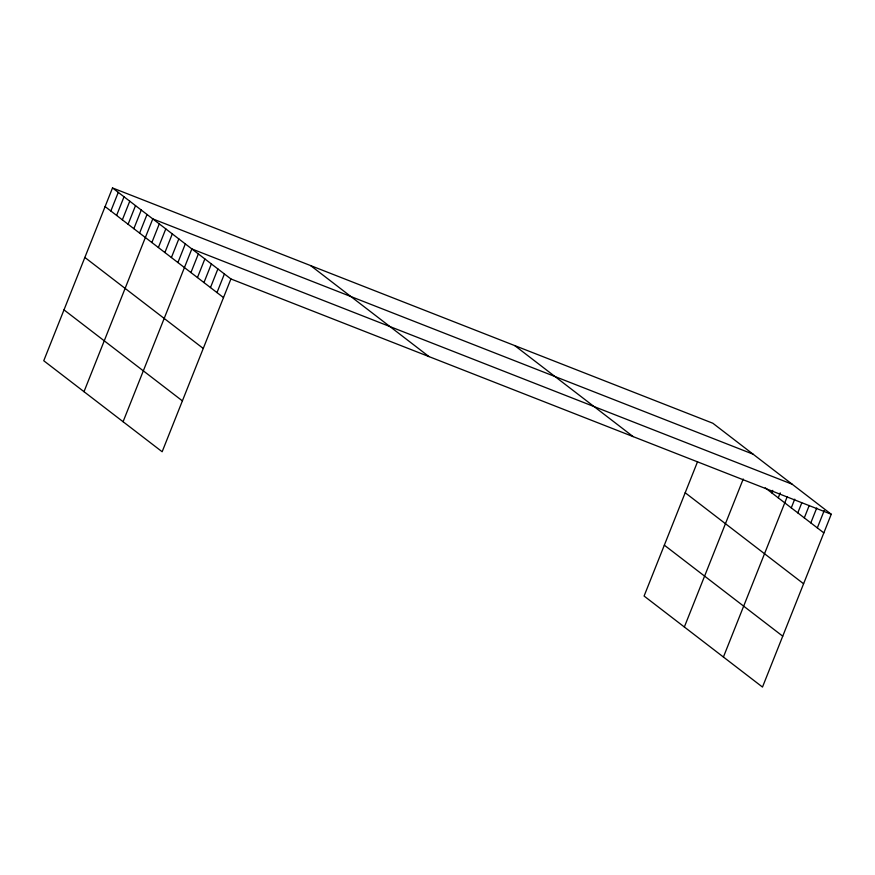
<?xml version="1.0" encoding="UTF-8"?>
<svg xmlns="http://www.w3.org/2000/svg" width="875" height="875" viewBox="0 0 875 875"><rect width="100%" height="100%" fill="white"/><g stroke="black" fill="none" stroke-linecap="round" stroke-linejoin="round"><path stroke-width="1.31" d="M112.514 187.939L43.75 360.741L162.148 451.752L230.912 278.961L112.514 187.939L712.852 423.248L831.25 514.259L762.486 687.061L644.087 596.039L697.539 461.727M110.852 210.995L118.267 192.358M116.605 215.414L124.02 196.787M122.358 219.833L129.762 201.206M128.1 224.252L135.516 205.625M133.853 228.681L141.269 210.044M139.606 233.1L147.022 214.463M84 391.683L152.775 218.892L753.112 454.191M151.867 242.528L159.283 223.891M158.375 247.527L165.791 228.9M164.894 252.536L172.309 233.909M171.402 257.545L178.817 238.908M177.909 262.544L185.325 243.917M123.08 421.717L191.844 248.927L792.181 484.225M190.936 272.562L198.352 253.925M197.455 277.561L204.859 258.934M203.962 282.57L211.378 263.944M210.47 287.58L217.886 268.942M216.989 292.578L224.405 273.952M684.348 626.992L743.225 479.019M771.739 492.844L772.734 490.361M778.258 497.853L780.227 492.877M723.417 657.027L787.237 496.639M791.273 507.861L794.741 499.166M797.792 512.87L801.741 502.928M804.3 517.869L809.244 505.455M810.808 522.878L816.747 507.97M817.327 527.887L824.239 510.497M230.912 278.961L831.25 514.259M765.231 487.834L823.834 532.886M514.741 345.592L633.139 436.603M685.191 492.745L803.589 583.767M310.625 265.595L429.023 356.606M664.333 545.169L782.731 636.18M105.098 206.577L223.497 297.587M84.853 257.447L203.252 348.458M63.995 309.87L182.394 400.881"/></g></svg>
